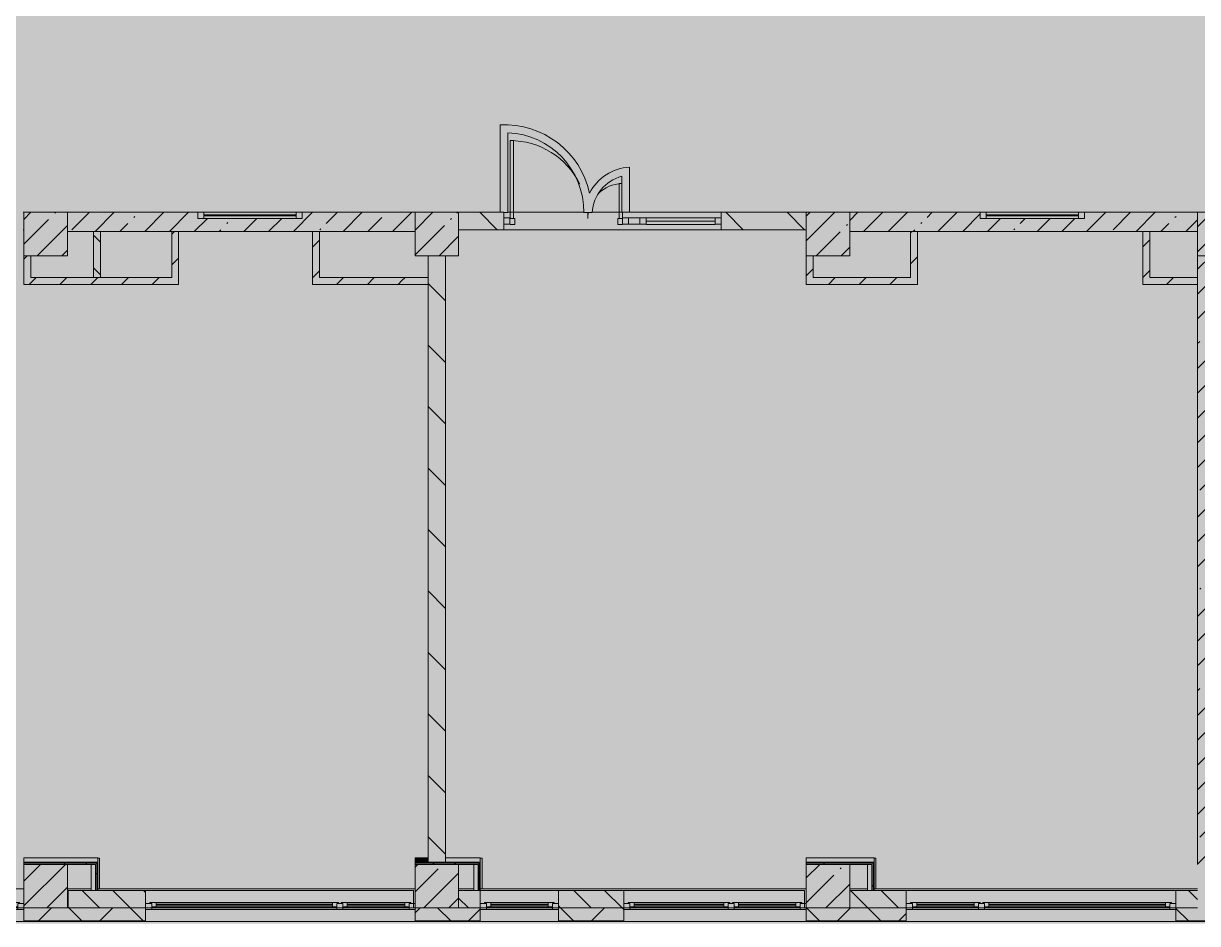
# Model space of a CAD drawing. Header units: millimetres. Extents: x 35098 to 231722, y -8553 to 29000.
# Drawn here: x 156617 to 170122, y -280 to 10072 of the extents above; entities that cross this region are included whole.
import ezdxf

# ---------------------------------------------------------------- set-up
doc = ezdxf.new("R2010")
doc.units = ezdxf.units.MM
doc.layers.add('A-DETL-GENF-1', color=7, linetype='Continuous', lineweight=9, true_color=0xc0c0c0, transparency=0.4)
for name, color, linetype, lineweight, true_color in [('A-DETL-GENF-4', 7, 'Continuous', 5, 0xb7b7b7), ('A-DOOR-3', 7, 'Continuous', 5, 0xe2e2e2), ('A-DOOR-4', 7, 'Continuous', 5, 0xb7b7b7), ('A-FLOR-2', 7, 'Continuous', 5, 0xb7b7b7), ('A-GLAZ-3', 7, 'Continuous', 5, 0x737373), ('A-GLAZ-CURT-2', 7, 'Continuous', 5, 0x737373), ('A-GLAZ-CWMG-3', 7, 'Continuous', 5, 0x737373), ('A-WALL-5', 7, 'Continuous', 9, 0x737373), ('A-WALL-6', 7, 'Continuous', 5, 0x737373), ('I-WALL-1', 7, 'Continuous', 5, 0xe7e7e7), ('I-WALL-2', 7, 'Continuous', 9, 0xe7e7e7), ('I-WALL-4', 7, 'Continuous', 5, 0x737373), ('I-WALL-5', 7, 'Continuous', 5, 0x787878), ('S-COLS-2', 7, 'Continuous', 5, 0x737373)]:
    doc.layers.add(name, color=color, linetype=linetype, lineweight=lineweight, true_color=true_color)
for name, color, linetype, lineweight in [('A-WALL-4', 7, 'Continuous', 5), ('I-WALL-3', 7, 'Continuous', 5), ('S-COLS-1', 7, 'Continuous', 5)]:
    doc.layers.add(name, color=color, linetype=linetype, lineweight=lineweight)
pattern_1 = [(45, (104712.32, 0), (-176.7767, 176.7767), [])]
pattern_2 = [(45, (104712.3, 0), (-285.1231, 285.1231), []), (45, (104997.44, 0), (-285.1231, 285.1231), [504.031, -100.806, 16.764, -84.042])]
pattern_3 = [(135, (104712.3, 0), (-353.5534, -353.5534), [])]
pattern_4 = [(135, (104712.32, 0), (-176.7767, -176.7767), [])]
pattern_5 = [(45, (104712.3, 0), (-530.33, 530.33), []), (135, (104712.3, 0), (-530.33, -530.33), [])]

# ---------------------------------------------------------------- blocks, each defined once
blk = doc.blocks.new('BSC_Колонна _Прямоугольная - 500х500-V60-2_7_2_птичка')
at = {"layer": 'S-COLS-1'}
h = blk.add_hatch(dxfattribs=at)
h.set_pattern_fill('FP_88', color=256, style=0, pattern_type=2)
h.set_pattern_definition([(45, (-52160, -7650), (-285.123, 285.123), []), (45, (-51874.88, -7650), (-285.123, 285.123), [504.031, -100.806, 16.764, -84.042])])
h.paths.add_polyline_path([(-250, -250), (250, -250), (250, 250), (-250, 250)])
at = {"layer": 'S-COLS-2'}
for p, q in [((250, 250), (-250, 250)), ((-250, 250), (-250, -250)), ((250, -250), (250, 250)), ((-250, -250), (250, -250))]:
    blk.add_line(p, q, dxfattribs=at)
blk = doc.blocks.new('BSC_Колонна _Прямоугольная - 500х500-V61-2_7_2_птичка')
at = {"layer": 'S-COLS-1'}
h = blk.add_hatch(dxfattribs=at)
h.set_pattern_fill('FP_89', color=256, style=0, pattern_type=2)
h.set_pattern_definition([(45, (-61160, -7650), (-285.1231, 285.1231), []), (45, (-60874.88, -7650), (-285.123, 285.123), [504.031, -100.806, 16.764, -84.042])])
h.paths.add_polyline_path([(-250, -250), (250, -250), (250, 250), (-250, 250)])
at = {"layer": 'S-COLS-2'}
for p, q in [((250, 250), (-250, 250)), ((-250, 250), (-250, -250)), ((250, -250), (250, 250)), ((-250, -250), (250, -250))]:
    blk.add_line(p, q, dxfattribs=at)
blk = doc.blocks.new('BSC_Колонна _Прямоугольная - 500х500-V67-2_7_2_птичка')
at = {"layer": 'S-COLS-1'}
h = blk.add_hatch(dxfattribs=at)
h.set_pattern_fill('FP_95', color=256, style=0, pattern_type=2)
h.set_pattern_definition([(45, (-52160, -150), (-285.123, 285.123), []), (45, (-51874.88, -150), (-285.123, 285.123), [504.031, -100.806, 16.764, -84.042])])
h.paths.add_polyline_path([(-250, -250), (250, -250), (250, 250), (-250, 250)])
at = {"layer": 'S-COLS-2'}
for p, q in [((250, 250), (-250, 250)), ((-250, 250), (-250, -250)), ((250, -250), (250, 250)), ((-250, -250), (250, -250))]:
    blk.add_line(p, q, dxfattribs=at)
blk = doc.blocks.new('BSC_Колонна _Прямоугольная - 500х500-V68-2_7_2_птичка')
at = {"layer": 'S-COLS-1'}
h = blk.add_hatch(dxfattribs=at)
h.set_pattern_fill('FP_96', color=256, style=0, pattern_type=2)
h.set_pattern_definition([(45, (-61160, -150), (-285.123, 285.123), []), (45, (-60874.88, -150), (-285.123, 285.123), [504.031, -100.806, 16.764, -84.042])])
h.paths.add_polyline_path([(-159, -250), (250, -250), (250, 250), (-250, 250), (-250, -250)])
at = {"layer": 'S-COLS-2'}
for p, q in [((250, 250), (-250, 250)), ((-250, 250), (-250, -250)), ((250, -250), (250, 250)), ((-250, -250), (250, -250))]:
    blk.add_line(p, q, dxfattribs=at)
blk = doc.blocks.new('BSC_Колонна _Прямоугольная - 500х500-V72-2_7_2_птичка')
at = {"layer": 'S-COLS-1'}
h = blk.add_hatch(dxfattribs=at)
h.set_pattern_fill('FP_100', color=256, style=0, pattern_type=2)
h.set_pattern_definition([(45, (-65660, -7650), (-285.1231, 285.1231), []), (45, (-65374.88, -7650), (-285.1231, 285.1231), [504.031, -100.806, 16.764, -84.042])])
h.paths.add_polyline_path([(-22, -250), (250, -250), (250, 250), (-250, 250), (-250, -250)])
at = {"layer": 'S-COLS-2'}
for p, q in [((250, 250), (-250, 250)), ((-250, 250), (-250, -250)), ((250, -250), (250, 250)), ((-250, -250), (250, -250))]:
    blk.add_line(p, q, dxfattribs=at)
blk = doc.blocks.new('BSC_Колонна _Прямоугольная - 500х500-V90-2_7_2_птичка')
at = {"layer": 'S-COLS-1'}
h = blk.add_hatch(dxfattribs=at)
h.set_pattern_fill('FP_129', color=256, style=0, pattern_type=2)
h.set_pattern_definition([(45, (-56660, -150), (-285.123, 285.123), []), (45, (-56374.88, -150), (-285.123, 285.123), [504.031, -100.806, 16.764, -84.042])])
h.paths.add_polyline_path([(-250, -250), (250, -250), (250, 250), (-250, 250), (-250, 80)])
at = {"layer": 'S-COLS-2'}
for p, q in [((250, 250), (-250, 250)), ((-250, 250), (-250, -250)), ((250, -250), (250, 250)), ((-250, -250), (250, -250))]:
    blk.add_line(p, q, dxfattribs=at)
blk = doc.blocks.new('BSC_Колонна _Прямоугольная - 500х500-V91-2_7_2_птичка')
at = {"layer": 'S-COLS-1'}
h = blk.add_hatch(dxfattribs=at)
h.set_pattern_fill('FP_130', color=256, style=0, pattern_type=2)
h.set_pattern_definition([(45, (-56660, -7650), (-285.123, 285.123), []), (45, (-56374.88, -7650), (-285.123, 285.123), [504.031, -100.806, 16.764, -84.042])])
h.paths.add_polyline_path([(-250, -250), (250, -250), (250, 250), (-250, 250), (-250, 100)])
at = {"layer": 'S-COLS-2'}
for p, q in [((250, 250), (-250, 250)), ((-250, 250), (-250, -250)), ((250, -250), (250, 250)), ((-250, -250), (250, -250))]:
    blk.add_line(p, q, dxfattribs=at)
blk = doc.blocks.new('120_Окно_СКБ_2Ст - 120_Окно_СКБ_2Ст 3100х2500 _мал_створка слева_-22446080-2_7_2_птичка')
at = {"layer": 'A-GLAZ-3'}
for p, q in [((-1550, -127), (-1550, -57)), ((-1550, -57), (-1480, -57)), ((1550, -57), (-1550, -57)), ((-1480, -127), (-1550, -127)), ((-1550, -127), (-1500, -127)), ((-1480, -127), (-1500, -127)), ((-1500, -127), (-1500, -137)), ((-1480, -57), (-1480, -127)), ((650, -87), (-1480, -87)), ((-1480, -87), (-1480, -127)), ((-1430, -137), (-1430, -87)), ((-1430, -107), (600, -107)), ((600, -117), (-1430, -117)), ((600, -137), (600, -87)), ((650, -127), (650, -57)), ((650, -57), (720, -57)), ((650, -127), (650, -87)), ((720, -127), (650, -127)), ((670, -127), (650, -127)), ((670, -127), (700, -127)), ((670, -137), (670, -127)), ((720, -127), (700, -127)), ((700, -127), (700, -137)), ((720, -57), (720, -127)), ((1480, -87), (720, -87)), ((720, -87), (720, -127)), ((770, -137), (770, -87)), ((770, -107), (1430, -107)), ((1430, -117), (770, -117)), ((1430, -137), (1430, -87)), ((1480, -127), (1480, -57)), ((1480, -57), (1550, -57)), ((1480, -127), (1480, -87)), ((1550, -127), (1480, -127)), ((1500, -127), (1480, -127)), ((1500, -127), (1550, -127)), ((1500, -137), (1500, -127)), ((1550, -57), (1550, -127)), ((-1500, -137), (670, -137)), ((670, -137), (-1500, -137)), ((700, -137), (1500, -137)), ((1500, -137), (700, -137))]:
    blk.add_line(p, q, dxfattribs=at)
blk = doc.blocks.new('120_Окно_СКБ_1Ст - 120_Окно_СКБ_1Ст 900х2500_h_-20664874-2_7_2_птичка')
at = {"layer": 'A-GLAZ-3'}
for p, q in [((-450, -127), (-450, -57)), ((-450, -57), (-380, -57)), ((450, -57), (-450, -57)), ((-380, -127), (-450, -127)), ((-450, -127), (-400, -127)), ((-380, -127), (-400, -127)), ((-400, -127), (-400, -137)), ((-380, -57), (-380, -127)), ((380, -87), (-380, -87)), ((-380, -87), (-380, -127)), ((-330, -137), (-330, -87)), ((-330, -107), (330, -107)), ((330, -117), (-330, -117)), ((330, -137), (330, -87)), ((380, -127), (380, -57)), ((380, -57), (450, -57)), ((380, -127), (380, -87)), ((450, -127), (380, -127)), ((400, -127), (380, -127)), ((400, -127), (450, -127)), ((400, -137), (400, -127)), ((450, -57), (450, -127)), ((-400, -137), (400, -137)), ((400, -137), (-400, -137))]:
    blk.add_line(p, q, dxfattribs=at)
blk = doc.blocks.new('120_Окно_СКБ_2Ст - 120_Окно_СКБ_2Ст 2100х2500 _мал створка СЛЕВА_-22446485-2_7_2_птичка')
at = {"layer": 'A-GLAZ-3'}
for p, q in [((-1050, -127), (-1050, -57)), ((-1050, -57), (-980, -57)), ((1050, -57), (-1050, -57)), ((-980, -127), (-1050, -127)), ((-1050, -127), (-1000, -127)), ((-980, -127), (-1000, -127)), ((-1000, -127), (-1000, -137)), ((-980, -57), (-980, -127)), ((-220, -87), (-980, -87)), ((-980, -87), (-980, -127)), ((-930, -137), (-930, -87)), ((-930, -107), (-270, -107)), ((-270, -117), (-930, -117)), ((-270, -137), (-270, -87)), ((-220, -127), (-220, -57)), ((-220, -57), (-150, -57)), ((-220, -127), (-220, -87)), ((-150, -127), (-220, -127)), ((-200, -127), (-220, -127)), ((-200, -127), (-170, -127)), ((-200, -137), (-200, -127)), ((-150, -127), (-170, -127)), ((-170, -127), (-170, -137)), ((-150, -57), (-150, -127)), ((980, -87), (-150, -87)), ((-150, -87), (-150, -127)), ((-100, -137), (-100, -87)), ((-100, -107), (930, -107)), ((930, -117), (-100, -117)), ((930, -137), (930, -87)), ((980, -127), (980, -57)), ((980, -57), (1050, -57)), ((980, -127), (980, -87)), ((1050, -127), (980, -127)), ((1000, -127), (980, -127)), ((1000, -127), (1050, -127)), ((1000, -137), (1000, -127)), ((1050, -57), (1050, -127)), ((-1000, -137), (-200, -137)), ((-200, -137), (-1000, -137)), ((-170, -137), (1000, -137)), ((1000, -137), (-170, -137))]:
    blk.add_line(p, q, dxfattribs=at)
blk = doc.blocks.new('120_Окно_СКБ_2Ст - 120_Окно_СКБ_2Ст 3100х2500 _мал_ створка слева-2_-V99-2_7_2_птичка')
at = {"layer": 'A-GLAZ-3'}
for p, q in [((-1550, -127), (-1550, -57)), ((-1550, -57), (-1480, -57)), ((1550, -57), (-1550, -57)), ((-1480, -127), (-1550, -127)), ((-1550, -127), (-1500, -127)), ((-1480, -127), (-1500, -127)), ((-1500, -127), (-1500, -137)), ((-1480, -57), (-1480, -127)), ((-720, -87), (-1480, -87)), ((-1480, -87), (-1480, -127)), ((-1430, -137), (-1430, -87)), ((-1430, -107), (-770, -107)), ((-770, -117), (-1430, -117)), ((-770, -137), (-770, -87)), ((-720, -127), (-720, -57)), ((-720, -57), (-650, -57)), ((-720, -127), (-720, -87)), ((-650, -127), (-720, -127)), ((-700, -127), (-720, -127)), ((-700, -127), (-670, -127)), ((-700, -137), (-700, -127)), ((-650, -127), (-670, -127)), ((-670, -127), (-670, -137)), ((-650, -57), (-650, -127)), ((1480, -87), (-650, -87)), ((-650, -87), (-650, -127)), ((-600, -137), (-600, -87)), ((-600, -107), (1430, -107)), ((1430, -117), (-600, -117)), ((1430, -137), (1430, -87)), ((1480, -127), (1480, -57)), ((1480, -57), (1550, -57)), ((1480, -127), (1480, -87)), ((1550, -127), (1480, -127)), ((1500, -127), (1480, -127)), ((1500, -127), (1550, -127)), ((1500, -137), (1500, -127)), ((1550, -57), (1550, -127)), ((-1500, -137), (-700, -137)), ((-700, -137), (-1500, -137)), ((-670, -137), (1500, -137)), ((1500, -137), (-670, -137))]:
    blk.add_line(p, q, dxfattribs=at)
blk = doc.blocks.new('120_Окно_СКБ_2Ст - 120_Окно_СКБ_2Ст 3100х2500 _мал_ створка слева-2_-V100-2_7_2_птичка')
at = {"layer": 'A-GLAZ-3'}
for p, q in [((-1550, -127), (-1550, -57)), ((-1550, -57), (-1480, -57)), ((1550, -57), (-1550, -57)), ((-1480, -127), (-1550, -127)), ((-1550, -127), (-1503, -127)), ((-1480, -127), (-1500, -127)), ((-1500, -127), (-1500, -137)), ((-1480, -57), (-1480, -127)), ((-720, -87), (-1480, -87)), ((-1480, -87), (-1480, -127)), ((-1430, -137), (-1430, -87)), ((-1430, -107), (-770, -107)), ((-770, -117), (-1430, -117)), ((-770, -137), (-770, -87)), ((-720, -127), (-720, -57)), ((-720, -57), (-650, -57)), ((-720, -127), (-720, -87)), ((-650, -127), (-720, -127)), ((-700, -127), (-720, -127)), ((-700, -127), (-670, -127)), ((-700, -137), (-700, -127)), ((-650, -127), (-670, -127)), ((-670, -127), (-670, -137)), ((-650, -57), (-650, -127)), ((1480, -87), (-650, -87)), ((-650, -87), (-650, -127)), ((-600, -137), (-600, -87)), ((-600, -107), (1430, -107)), ((1430, -117), (-600, -117)), ((1430, -137), (1430, -87)), ((1480, -127), (1480, -57)), ((1480, -57), (1550, -57)), ((1480, -127), (1480, -87)), ((1550, -127), (1480, -127)), ((1500, -127), (1480, -127)), ((1500, -127), (1550, -127)), ((1500, -137), (1500, -127)), ((1550, -57), (1550, -127)), ((-1500, -137), (-700, -137)), ((-700, -137), (-1500, -137)), ((-670, -137), (1500, -137)), ((1500, -137), (-670, -137))]:
    blk.add_line(p, q, dxfattribs=at)
blk = doc.blocks.new('120_Окно_СКБ_1Ст - 120_Окно_СКБ_1Ст 400х1200 EI30-24228621-2_7_2_птичка')
at = {"layer": 'A-GLAZ-3'}
for p, q in [((-600, 40), (-600, 110)), ((-600, 110), (-530, 110)), ((600, 110), (-600, 110)), ((-530, 40), (-600, 40)), ((-600, 40), (600, 40)), ((-530, 110), (-530, 40)), ((530, 80), (-530, 80)), ((530, 70), (-530, 70)), ((530, 40), (530, 110)), ((530, 110), (600, 110)), ((600, 40), (530, 40)), ((600, 110), (600, 40))]:
    blk.add_line(p, q, dxfattribs=at)
blk = doc.blocks.new('Прямоугольный импост - 50 x 70 мм-V211-2_7_2_птичка')
at = {"layer": 'A-GLAZ-CWMG-3'}
for p, q in [((-70, 35), (0, 35)), ((-70, -35), (-70, 35)), ((0, 35), (0, -35)), ((0, -35), (-70, -35))]:
    blk.add_line(p, q, dxfattribs=at)
blk = doc.blocks.new('Дверь_Витражная_остекление_ - ДВН_ДАО_Главный вход_1200 в свету-V221-2_7_2_птичка')
at = {"layer": 'A-DOOR-3'}
for points in [[(-607, 30), (-607, 925), (-647, 925), (-647, 30)], [(647, 30), (647, 100), (639, 100), (639, 430), (607, 430), (607, 30), (639, 30)]]:
    blk.add_hatch(color=256, dxfattribs=at).paths.add_polyline_path(points)
at = {"layer": 'A-DETL-GENF-4'}
for p, q in [((-607, 925), (-647, 925)), ((-647, 925), (-647, 35)), ((-607, 30), (-607, 925)), ((639, 430), (607, 430)), ((607, 430), (607, 30)), ((-647, 30), (-607, 30)), ((-592, 30), (-647, 30)), ((-592, -40), (-592, 30)), ((592, -40), (592, 30)), ((592, 30), (647, 30)), ((607, 30), (647, 30)), ((647, 35), (647, 100)), ((-647, -40), (-592, -40)), ((647, -40), (592, -40))]:
    blk.add_line(p, q, dxfattribs=at)
at = {"layer": 'A-DOOR-4'}
for p, q in [((-647, 925), (-647, 35)), ((647, 100), (647, 35))]:
    blk.add_line(p, q, dxfattribs=at)
for centre, radius, start, end in [((-647, 30), 895, 26.2405, 90), ((647, 30), 400, 91.3229, 133.9937), ((-647, 30), 895, 360, 4.3606), ((647, 30), 400, 170.1518, 180)]:
    blk.add_arc(centre, radius, start, end, dxfattribs=at)
blk = doc.blocks.new('Системная панель - Стемалит - 40мм-V213-2_7_2_птичка')
at = {"layer": 'A-GLAZ-CURT-2'}
for p, q in [((65, 35), (-65, 35)), ((-65, 35), (-65, -35)), ((65, -35), (65, 35)), ((-65, -35), (65, -35))]:
    blk.add_line(p, q, dxfattribs=at)
blk = doc.blocks.new('Прямоугольный импост - 50 x 70 мм-V214-2_7_2_птичка')
at = {"layer": 'A-GLAZ-CWMG-3'}
for p, q in [((-35, 35), (35, 35)), ((-35, -35), (-35, 35)), ((35, 35), (35, -35)), ((35, -35), (-35, -35))]:
    blk.add_line(p, q, dxfattribs=at)
blk = doc.blocks.new('Прямоугольный импост - 50 x 70 мм-V215-2_7_2_птичка')
at = {"layer": 'A-GLAZ-CWMG-3'}
for p, q in [((0, 35), (-70, 35)), ((-70, 35), (-70, -35)), ((0, -35), (0, 35)), ((-70, -35), (0, -35))]:
    blk.add_line(p, q, dxfattribs=at)
blk = doc.blocks.new('Системная панель - Стекло - 40мм-V222-2_7_2_птичка')
at = {"layer": 'A-GLAZ-CURT-2'}
for p, q in [((397.5, 0), (-397.5, 0)), ((-397.5, 0), (-397.5, -40)), ((397.5, -40), (397.5, 0)), ((-397.5, -40), (397.5, -40))]:
    blk.add_line(p, q, dxfattribs=at)
blk = doc.blocks.new('Прямоугольный импост - 50 x 70 мм-V217-2_7_2_птичка')
at = {"layer": 'A-GLAZ-CWMG-3'}
for p, q in [((-35, 35), (35, 35)), ((-35, -35), (-35, 35)), ((35, 35), (35, -35)), ((35, -35), (-35, -35))]:
    blk.add_line(p, q, dxfattribs=at)
blk = doc.blocks.new('Прямоугольный импост - 50 x 70 мм-V218-2_7_2_птичка')
at = {"layer": 'A-GLAZ-CWMG-3'}
blk.add_line((41991, 7835), (41196, 7835), dxfattribs=at)

msp = doc.modelspace()

# ---------------------------------------------------------------- hatches: boundary and pattern name
at = {"layer": 'A-DETL-GENF-1'}
msp.add_hatch(color=256, dxfattribs=at).paths.add_polyline_path([(180553.3, -280), (180572.3, -280), (180572.3, 3300), (189572.3, 3300), (189572.3, 27350), (146622.3, 27350), (146622.3, 23778), (143472.3, 23778), (143472.3, -280), (179625.7, -280)])
at = {"layer": 'A-WALL-4'}
h = msp.add_hatch(dxfattribs=at)
h.set_pattern_fill('FP_113', color=256, style=0, pattern_type=2)
h.set_pattern_definition(pattern_4)
h.paths.add_polyline_path([(157132.3, -100), (158022.3, -100), (158022.3, 100), (157132.3, 100)])
h = msp.add_hatch(dxfattribs=at)
h.set_pattern_fill('FP_113', color=256, style=0, pattern_type=2)
h.set_pattern_definition(pattern_4)
h.paths.add_polyline_path([(161622.3, -100), (161872.3, -100), (161872.3, 100), (161622.3, 100)])
h.paths.add_polyline_path([(162930.4, -100), (163522.3, -100), (163522.3, 100), (162772.3, 100), (162772.3, -100)])
h = msp.add_hatch(dxfattribs=at)
h.set_pattern_fill('FP_113', color=256, style=0, pattern_type=2)
h.set_pattern_definition(pattern_4)
h.paths.add_polyline_path([(166640.5, -100), (166772.3, -100), (166772.3, 100), (166122.3, 100), (166122.3, -100)])
h.paths.add_polyline_path([(170122.3, -100), (170122.3, 100), (169872.3, 100), (169872.3, -100)])
h = msp.add_hatch(dxfattribs=at)
h.set_pattern_fill('FP_103', color=256, style=0, pattern_type=2)
h.set_pattern_definition([(45, (104712.3, 0), (-353.5534, 353.5534), []), (135, (104712.3, 0), (-353.5534, -353.5534), [])])
h.paths.add_polyline_path([(180412.3, -250), (180412.3, -100), (176272.3, -100), (176272.3, -250), (179625.7, -250)])
h.paths.add_polyline_path([(174060.6, -250), (175372.3, -250), (175372.3, -100), (171772.3, -100), (171772.3, -250), (172205.6, -250)])
h.paths.add_polyline_path([(163522.3, -250), (163522.3, -100), (162772.3, -100), (162772.3, -250), (162930.4, -250)])
h.paths.add_polyline_path([(166640.5, -250), (166772.3, -250), (166772.3, -100), (165622.3, -100), (165622.3, -250), (165712.9, -250)])
h.paths.add_polyline_path([(161622.3, -250), (161872.3, -250), (161872.3, -100), (161122.3, -100), (161122.3, -250), (161539.1, -250)])
h.paths.add_polyline_path([(169872.3, -250), (170872.3, -250), (170872.3, -100), (169872.3, -100)])
h.paths.add_polyline_path([(158022.3, -250), (158022.3, -100), (156622.3, -100), (156622.3, -250), (157365.3, -250)])
h.paths.add_polyline_path([(153522.3, -250), (153522.3, -100), (152122.3, -100), (152122.3, -250), (152727.7, -250)])
h.paths.add_polyline_path([(149945.1, -250), (150022.3, -250), (150022.3, -100), (149648.6, -100), (149648.6, -250)])
h.paths.add_polyline_path([(147372.3, -250), (148748.6, -250), (148748.6, -100), (147372.3, -100)])
h.paths.add_polyline_path([(143783.2, -250), (144272.3, -250), (144272.3, -100), (143472.3, -100), (143476.2, -250), (143752.3, -250)])
at = {"layer": 'I-WALL-1'}
for points in [[(161272.3, 425), (161272.3, 475), (161122.3, 475), (161122.3, 425)], [(157447.3, 100), (157447.3, 400), (157397.3, 400), (157397.3, 100)]]:
    msp.add_hatch(color=256, dxfattribs=at).paths.add_polyline_path(points)
at = {"layer": 'I-WALL-2'}
for points in [[(157472.3, 425), (157472.3, 475), (156622.3, 475), (156622.3, 425), (157365.3, 425)], [(161872.3, 425), (161872.3, 475), (161472.3, 475), (161472.3, 425), (161859.8, 425)], [(166402.3, 425), (166402.3, 475), (165622.3, 475), (165622.3, 425), (165712.9, 425)], [(161847.3, 100), (161847.3, 400), (161797.3, 400), (161797.3, 100)], [(166377.3, 100), (166377.3, 400), (166327.3, 400), (166327.3, 100)]]:
    msp.add_hatch(color=256, dxfattribs=at).paths.add_polyline_path(points)
at = {"layer": 'I-WALL-3'}
h = msp.add_hatch(dxfattribs=at)
h.set_pattern_fill('FP_111', color=256, style=0, pattern_type=2)
h.set_pattern_definition(pattern_2)
h.paths.add_polyline_path([(158402.3, 7680), (161122.3, 7680), (161122.3, 7900), (159822.3, 7900), (159822.3, 7830), (158622.3, 7830), (158622.3, 7900), (157122.3, 7900), (157122.3, 7680), (158322.3, 7680)])
h = msp.add_hatch(dxfattribs=at)
h.set_pattern_fill('FP_114', color=256, style=0, pattern_type=2)
h.set_pattern_definition(pattern_3)
h.paths.add_polyline_path([(165622.3, 7700), (165622.3, 7900), (164643.3, 7900), (164643.3, 7700), (164785.4, 7700)])
h.paths.add_polyline_path([(161622.3, 7700), (162143.3, 7700), (162143.3, 7900), (161622.3, 7900), (161622.3, 7750.3)])
h = msp.add_hatch(dxfattribs=at)
h.set_pattern_fill('FP_111', color=256, style=0, pattern_type=2)
h.set_pattern_definition(pattern_2)
h.paths.add_polyline_path([(169572.3, 7680), (170122.3, 7680), (170122.3, 7900), (168822.3, 7900), (168822.3, 7830), (167622.3, 7830), (167622.3, 7900), (166122.3, 7900), (166122.3, 7680), (169492.3, 7680)])
h = msp.add_hatch(dxfattribs=at)
h.set_pattern_fill('FP_115', color=256, style=0, pattern_type=2)
h.set_pattern_definition(pattern_1)
h.paths.add_polyline_path([(158402.3, 7070), (158402.3, 7680), (158322.3, 7680), (158322.3, 7070)])
h = msp.add_hatch(dxfattribs=at)
h.set_pattern_fill('FP_115', color=256, style=0, pattern_type=2)
h.set_pattern_definition(pattern_1)
h.paths.add_polyline_path([(160022.3, 7070), (160022.3, 7680), (159942.3, 7680), (159942.3, 7070)])
h = msp.add_hatch(dxfattribs=at)
h.set_pattern_fill('FP_115', color=256, style=0, pattern_type=2)
h.set_pattern_definition(pattern_1)
h.paths.add_polyline_path([(166902.3, 7150), (166902.3, 7680), (166822.3, 7680), (166822.3, 7150)])
h = msp.add_hatch(dxfattribs=at)
h.set_pattern_fill('FP_115', color=256, style=0, pattern_type=2)
h.set_pattern_definition(pattern_1)
h.paths.add_polyline_path([(169572.3, 7070), (169572.3, 7680), (169492.3, 7680), (169492.3, 7070)])
h = msp.add_hatch(dxfattribs=at)
h.set_pattern_fill('FP_115', color=256, style=0, pattern_type=2)
h.set_pattern_definition(pattern_1)
h.paths.add_polyline_path([(156702.3, 7150), (156702.3, 7400), (156622.3, 7400), (156622.3, 7150)])
h = msp.add_hatch(dxfattribs=at)
h.set_pattern_fill('FP_114', color=256, style=0, pattern_type=2)
h.set_pattern_definition(pattern_3)
h.paths.add_polyline_path([(161472.3, 425), (161472.3, 7400), (161272.3, 7400), (161272.3, 425)])
h = msp.add_hatch(dxfattribs=at)
h.set_pattern_fill('FP_115', color=256, style=0, pattern_type=2)
h.set_pattern_definition(pattern_1)
h.paths.add_polyline_path([(165702.3, 7150), (165702.3, 7400), (165622.3, 7400), (165622.3, 7150)])
h = msp.add_hatch(dxfattribs=at)
h.set_pattern_fill('FP_111', color=256, style=0, pattern_type=2)
h.set_pattern_definition(pattern_2)
h.paths.add_polyline_path([(170122.3, 400), (170342.3, 400), (170342.3, 7400), (170122.3, 7400), (170122.3, 808.9)])
h = msp.add_hatch(dxfattribs=at)
h.set_pattern_fill('FP_115', color=256, style=0, pattern_type=2)
h.set_pattern_definition(pattern_1)
h.paths.add_polyline_path([(158322.3, 7070), (158322.3, 7150), (156622.3, 7150), (156622.3, 7070), (157365.3, 7070)])
h = msp.add_hatch(dxfattribs=at)
h.set_pattern_fill('FP_115', color=256, style=0, pattern_type=2)
h.set_pattern_definition(pattern_1)
h.paths.add_polyline_path([(160970.8, 7070), (160970.8, 7150), (160022.3, 7150), (160022.3, 7070)])
h = msp.add_hatch(dxfattribs=at)
h.set_pattern_fill('FP_115', color=256, style=0, pattern_type=2)
h.set_pattern_definition(pattern_1)
h.paths.add_polyline_path([(161272.3, 7070), (161272.3, 7150), (160970.8, 7150), (160970.8, 7070), (161075.3, 7070)])
h = msp.add_hatch(dxfattribs=at)
h.set_pattern_fill('FP_115', color=256, style=0, pattern_type=2)
h.set_pattern_definition(pattern_1)
h.paths.add_polyline_path([(165622.3, 7070), (166902.3, 7070), (166902.3, 7150), (165622.3, 7150)])
h = msp.add_hatch(dxfattribs=at)
h.set_pattern_fill('FP_115', color=256, style=0, pattern_type=2)
h.set_pattern_definition(pattern_1)
h.paths.add_polyline_path([(170122.3, 7070), (170122.3, 7150), (169572.3, 7150), (169572.3, 7070)])
h = msp.add_hatch(dxfattribs=at)
h.set_pattern_fill('FP_215', color=256, style=0, pattern_type=2)
h.set_pattern_definition(pattern_5)
h.paths.add_polyline_path([(157459.8, 412.5), (157472.3, 412.5), (157472.3, 425), (156622.3, 425), (156622.3, 412.5), (157365.3, 412.5)])
h = msp.add_hatch(dxfattribs=at)
h.set_pattern_fill('FP_215', color=256, style=0, pattern_type=2)
h.set_pattern_definition(pattern_5)
h.paths.add_polyline_path([(157459.8, 400), (157459.8, 412.5), (156622.3, 412.5), (156622.3, 400), (157447.3, 400)])
h = msp.add_hatch(dxfattribs=at)
h.set_pattern_fill('FP_215', color=256, style=0, pattern_type=2)
h.set_pattern_definition(pattern_5)
h.paths.add_polyline_path([(157472.3, 100), (157472.3, 412.5), (157459.8, 412.5), (157459.8, 100)])
h = msp.add_hatch(dxfattribs=at)
h.set_pattern_fill('FP_215', color=256, style=0, pattern_type=2)
h.set_pattern_definition(pattern_5)
h.paths.add_polyline_path([(161472.3, 412.5), (161472.3, 425), (161122.3, 425), (161122.3, 412.5), (161272.3, 412.5)])
h = msp.add_hatch(dxfattribs=at)
h.set_pattern_fill('FP_215', color=256, style=0, pattern_type=2)
h.set_pattern_definition(pattern_5)
h.paths.add_polyline_path([(161472.3, 400), (161472.3, 412.5), (161122.3, 412.5), (161122.3, 400), (161272.3, 400)])
h = msp.add_hatch(dxfattribs=at)
h.set_pattern_fill('FP_215', color=256, style=0, pattern_type=2)
h.set_pattern_definition(pattern_5)
h.paths.add_polyline_path([(161859.8, 412.5), (161859.8, 425), (161272.3, 425), (161272.3, 412.5), (161847.3, 412.5)])
h = msp.add_hatch(dxfattribs=at)
h.set_pattern_fill('FP_215', color=256, style=0, pattern_type=2)
h.set_pattern_definition(pattern_5)
h.paths.add_polyline_path([(161539.1, 400), (161847.3, 400), (161847.3, 412.5), (161272.3, 412.5), (161272.3, 400), (161472.3, 400)])
h = msp.add_hatch(dxfattribs=at)
h.set_pattern_fill('FP_215', color=256, style=0, pattern_type=2)
h.set_pattern_definition(pattern_5)
h.paths.add_polyline_path([(161847.3, 100), (161859.8, 100), (161859.8, 412.5), (161847.3, 412.5), (161847.3, 230.5)])
h = msp.add_hatch(dxfattribs=at)
h.set_pattern_fill('FP_215', color=256, style=0, pattern_type=2)
h.set_pattern_definition(pattern_5)
h.paths.add_polyline_path([(161859.8, 100), (161872.3, 100), (161872.3, 425), (161859.8, 425), (161859.8, 230.5)])
h = msp.add_hatch(dxfattribs=at)
h.set_pattern_fill('FP_215', color=256, style=0, pattern_type=2)
h.set_pattern_definition(pattern_5)
h.paths.add_polyline_path([(166389.8, 412.5), (166402.3, 412.5), (166402.3, 425), (165622.3, 425), (165622.3, 412.5), (165712.9, 412.5)])
h = msp.add_hatch(dxfattribs=at)
h.set_pattern_fill('FP_215', color=256, style=0, pattern_type=2)
h.set_pattern_definition(pattern_5)
h.paths.add_polyline_path([(166389.8, 400), (166389.8, 412.5), (165622.3, 412.5), (165622.3, 400), (166377.3, 400)])
h = msp.add_hatch(dxfattribs=at)
h.set_pattern_fill('FP_215', color=256, style=0, pattern_type=2)
h.set_pattern_definition(pattern_5)
h.paths.add_polyline_path([(166389.8, 100), (166402.3, 100), (166402.3, 412.5), (166389.8, 412.5), (166389.8, 230.5)])
h = msp.add_hatch(dxfattribs=at)
h.set_pattern_fill('FP_215', color=256, style=0, pattern_type=2)
h.set_pattern_definition(pattern_5)
h.paths.add_polyline_path([(157459.8, 100), (157459.8, 400), (157447.3, 400), (157447.3, 100)])
h = msp.add_hatch(dxfattribs=at)
h.set_pattern_fill('FP_215', color=256, style=0, pattern_type=2)
h.set_pattern_definition(pattern_5)
h.paths.add_polyline_path([(166389.8, 100), (166389.8, 400), (166377.3, 400), (166377.3, 100)])
at = {"layer": 'I-WALL-5'}
h = msp.add_hatch(dxfattribs=at)
h.set_pattern_fill('FP_124', color=256, style=0, pattern_type=2)
h.set_pattern_definition([(135, (104712.3, 0), (-377.171, -377.171), [533.4, -88.9, 17.78, -88.9]), (135, (104712.3, 376.94), (-377.171, -377.171), []), (50, (104712.3, 0), (637.6445, -55.7866), [66.675, -733.425]), (355, (104712.3, 0), (-123.3494, 668.699), [53.34, -586.74]), (100.451, (104765.45, -4.65), (514.299, 612.908), [56.665, -623.315]), (46.184, (104712.3, 177.8), (948.776, -147.15), [100.012, -1100.137]), (96.636, (104791.4, 165.5), (830.909, 865.997), [84.998, -934.973]), (351.184, (104712.3, 177.8), (830.918, 865.988), [80.01, -880.11]), (21, (104801.2, 133.35), (530.6506, -357.9283), [66.675, -733.425]), (326, (104801.2, 133.35), (216.308, 644.6585), [53.34, -586.74]), (71.451, (104845.44, 103.5), (746.9596, 286.724), [56.665, -623.315]), (37.5, (104712.32, 0), (10.8105, 295.9426), [16.764, -562.864, 16.764, -578.866, -588.962]), (37.5, (104712.32, 0), (10.8105, 295.9426), [-1175.258, 16.764, -572.198]), (7.5, (104712.3, 0), (233.8692, 350.6318), [16.764, -322.834, 16.764, -549.529, -224.472]), (7.5, (104712.3, 0), (233.8692, 350.6318), [-905.891, 16.764, -207.708]), (327.5, (104514.07, 0), (474.5678, -20.0513), [16.764, -205.486, 16.764, -676.656, -920.115]), (327.5, (104514.07, 0), (474.5678, -20.0513), [-915.67, 16.764, -903.351]), (317.5, (104425.17, 0), (518.4522, 88.9934), [16.764, -272.161, 16.764, -443.738, -653.415]), (317.5, (104425.17, 0), (518.4522, 88.9934), [-749.427, 16.764, -636.651])])
h.paths.add_polyline_path([(157502.3, 7150), (157502.3, 7680), (157422.3, 7680), (157422.3, 7150)])

# ---------------------------------------------------------------- linework, layer by layer
at = {"layer": 'A-FLOR-2'}
for p, q in [((162100.4, 8904.6), (162100.4, 7900)), ((162190.4, 7897), (162190.4, 8815.2)), ((163589.3, 7900), (163589.3, 8418.4)), ((163499.3, 8314.2), (163499.3, 7900)), ((156612.3, 7900), (156622.3, 7900)), ((162143.3, 7897), (162190.4, 7897)), ((162190.4, 7900), (163062.7, 7900)), ((163062.9, 7897), (163160.8, 7897)), ((163161.2, 7900), (164643.3, 7900)), ((164643.3, 7900), (163589.3, 7900)), ((156622.3, 7700), (156612.3, 7700)), ((157472.3, 470), (157492.3, 470)), ((157492.3, 470), (157492.3, 120)), ((161872.3, 470), (161892.3, 470)), ((161892.3, 470), (161892.3, 120)), ((166402.3, 470), (166422.3, 470)), ((166422.3, 470), (166422.3, 120))]:
    msp.add_line(p, q, dxfattribs=at)
for centre, radius, start, end in [((162152.9, 7906), 1000, 12.44956, 93.01125), ((162152.9, 7906), 910, 359.43333, 87.64026), ((163614.3, 7875), 544, 92.63401, 153.04618), ((163614.3, 7875), 454, 104.67311, 177.22246)]:
    msp.add_arc(centre, radius, start, end, dxfattribs=at)
at = {"layer": 'A-WALL-5'}
for p, q in [((158402.3, 7680), (158322.3, 7680)), ((160022.3, 7680), (159942.3, 7680)), ((166902.3, 7680), (166822.3, 7680)), ((169572.3, 7680), (169492.3, 7680)), ((157422.3, 7150), (157502.3, 7150)), ((161272.3, 7070), (161272.3, 7150)), ((170122.3, 7070), (170122.3, 7150)), ((157472.3, 425), (156622.3, 425)), ((157459.8, 412.5), (156622.3, 412.5)), ((157459.8, 100), (157459.8, 412.5)), ((161872.3, 425), (161122.3, 425)), ((161859.8, 412.5), (161122.3, 412.5)), ((161272.3, 425), (161272.3, 475)), ((161472.3, 475), (161472.3, 425)), ((161859.8, 412.5), (161859.8, 100)), ((166402.3, 425), (165622.3, 425)), ((166389.8, 412.5), (165622.3, 412.5)), ((166389.8, 412.5), (166389.8, 100)), ((157447.3, 400), (157397.3, 400)), ((157447.3, 100), (157447.3, 400)), ((161797.3, 400), (161847.3, 400)), ((161847.3, 400), (161847.3, 100)), ((166377.3, 400), (166327.3, 400)), ((166377.3, 400), (166377.3, 100)), ((157132.3, -100), (158022.3, -100)), ((161622.3, -100), (161872.3, -100)), ((162772.3, -100), (163522.3, -100)), ((166122.3, -100), (166772.3, -100)), ((169872.3, -100), (170122.3, -100)), ((156622.3, -250), (158022.3, -250)), ((156622.3, -253), (158022.3, -253)), ((161122.3, -250), (161872.3, -250)), ((161122.3, -253), (161872.3, -253)), ((162772.3, -250), (163522.3, -250)), ((162772.3, -253), (163522.3, -253)), ((165622.3, -250), (166772.3, -250)), ((165622.3, -253), (166772.3, -253)), ((169872.3, -250), (170872.3, -250)), ((169872.3, -253), (170872.3, -253))]:
    msp.add_line(p, q, dxfattribs=at)
at = {"layer": 'A-WALL-6'}
for p, q in [((157132.3, 100), (157132.3, -100)), ((157132.3, 100), (161102.3, 100)), ((158022.3, -258), (158022.3, 100)), ((161102.3, -100), (161102.3, 100)), ((161622.3, 100), (165602.3, 100)), ((161872.3, -258), (161872.3, 100)), ((162772.3, 100), (162772.3, -258)), ((163522.3, -258), (163522.3, 100)), ((165602.3, -100), (165602.3, 100)), ((166122.3, 100), (170122.3, 100)), ((166772.3, -258), (166772.3, 100)), ((169872.3, 100), (169872.3, -258)), ((156622.3, -100), (156622.3, -258)), ((157122.3, -100), (157132.3, -100)), ((161122.3, -100), (161122.3, -258)), ((165622.3, -100), (165622.3, -258)), ((166772.3, -100), (170122.3, -100)), ((162772.3, -258), (143475.2, -258)), ((170872.3, -258), (162772.3, -258))]:
    msp.add_line(p, q, dxfattribs=at)
at = {"layer": 'I-WALL-4'}
for p, q in [((158622.3, 7900), (157122.3, 7900)), ((161122.3, 7900), (159822.3, 7900)), ((162143.3, 7900), (161622.3, 7900)), ((162143.3, 7700), (162143.3, 7900)), ((162190.4, 7900), (163062.7, 7900)), ((163161.2, 7900), (163499.3, 7900)), ((164643.3, 7900), (164643.3, 7700)), ((164643.3, 7900), (165622.3, 7900)), ((167622.3, 7900), (166122.3, 7900)), ((170122.3, 7900), (168822.3, 7900)), ((165622.3, 7700), (161622.3, 7700)), ((157122.3, 7680), (158322.3, 7680)), ((157422.3, 7680), (157422.3, 7150)), ((157502.3, 7150), (157502.3, 7680)), ((158322.3, 7680), (158322.3, 7150)), ((158402.3, 7070), (158402.3, 7680)), ((158402.3, 7680), (159942.3, 7680)), ((159942.3, 7680), (159942.3, 7070)), ((160022.3, 7150), (160022.3, 7680)), ((160022.3, 7680), (161122.3, 7680)), ((166122.3, 7680), (166822.3, 7680)), ((166822.3, 7680), (166822.3, 7150)), ((166902.3, 7070), (166902.3, 7680)), ((166902.3, 7680), (169492.3, 7680)), ((169492.3, 7680), (169492.3, 7070)), ((169572.3, 7150), (169572.3, 7680)), ((169572.3, 7680), (170122.3, 7680)), ((156622.3, 7400), (156622.3, 7070)), ((156702.3, 7150), (156702.3, 7400)), ((161272.3, 7400), (161272.3, 7150)), ((161472.3, 475), (161472.3, 7400)), ((165622.3, 7400), (165622.3, 7070)), ((165702.3, 7150), (165702.3, 7400)), ((170122.3, 7400), (170122.3, 7150)), ((156622.3, 7070), (158402.3, 7070)), ((157422.3, 7150), (156702.3, 7150)), ((158322.3, 7150), (157502.3, 7150)), ((159942.3, 7070), (161272.3, 7070)), ((161272.3, 7150), (160022.3, 7150)), ((161272.3, 7070), (161272.3, 475)), ((165622.3, 7070), (166902.3, 7070)), ((166822.3, 7150), (165702.3, 7150)), ((169492.3, 7070), (170122.3, 7070)), ((170122.3, 7150), (169572.3, 7150)), ((170122.3, 7070), (170122.3, 400)), ((157472.3, 475), (156622.3, 475)), ((156622.3, 475), (156622.3, 400)), ((157472.3, 100), (157472.3, 475)), ((161272.3, 475), (161122.3, 475)), ((161122.3, 475), (161122.3, 400)), ((161872.3, 475), (161472.3, 475)), ((161872.3, 100), (161872.3, 475)), ((166402.3, 475), (165622.3, 475)), ((165622.3, 475), (165622.3, 400)), ((166402.3, 100), (166402.3, 475)), ((157122.3, 400), (157397.3, 400)), ((157397.3, 400), (157397.3, 100)), ((161622.3, 400), (161797.3, 400)), ((161797.3, 400), (161797.3, 100)), ((166122.3, 400), (166327.3, 400)), ((166327.3, 400), (166327.3, 100)), ((152836.4, 120), (156622.3, 120)), ((157122.3, 120), (157397.3, 120)), ((157471.5, 120), (161122.3, 120)), ((161622.3, 120), (161797.3, 120)), ((161871.5, 120), (165622.3, 120)), ((166122.3, 120), (166327.3, 120)), ((166401.5, 120), (170122.3, 120)), ((156622.3, -100), (153522.3, -100)), ((161122.3, -100), (158022.3, -100)), ((162772.3, -100), (161872.3, -100)), ((165622.3, -100), (163522.3, -100))]:
    msp.add_line(p, q, dxfattribs=at)

# ---------------------------------------------------------------- block references
at = {"layer": 'A-DOOR-4'}
msp.add_blockref('Дверь_Витражная_остекление_ - ДВН_ДАО_Главный вход_1200 в свету-V221-2_7_2_птичка', (162860.8, 7800), dxfattribs=at)
at = {"layer": 'A-GLAZ-3'}
for p in [(159222.3, 7790), (168222.3, 7790)]:
    msp.add_blockref('120_Окно_СКБ_1Ст - 120_Окно_СКБ_1Ст 400х1200 EI30-24228621-2_7_2_птичка', p, dxfattribs=at)
at = {"layer": 'A-GLAZ-3', "rotation": 180}
for name, p in [('120_Окно_СКБ_2Ст - 120_Окно_СКБ_2Ст 3100х2500 _мал_ створка слева-2_-V99-2_7_2_птичка', (155072.3, -175)), ('120_Окно_СКБ_2Ст - 120_Окно_СКБ_2Ст 3100х2500 _мал_ створка слева-2_-V100-2_7_2_птичка', (159572.3, -175)), ('120_Окно_СКБ_1Ст - 120_Окно_СКБ_1Ст 900х2500_h_-20664874-2_7_2_птичка', (162322.3, -175)), ('120_Окно_СКБ_2Ст - 120_Окно_СКБ_2Ст 2100х2500 _мал створка СЛЕВА_-22446485-2_7_2_птичка', (164572.3, -175)), ('120_Окно_СКБ_2Ст - 120_Окно_СКБ_2Ст 3100х2500 _мал_створка слева_-22446080-2_7_2_птичка', (168322.3, -175))]:
    msp.add_blockref(name, p, dxfattribs=at)
at = {"layer": 'A-GLAZ-CURT-2'}
for name, p in [('Системная панель - Стемалит - 40мм-V213-2_7_2_птичка', (163643.3, 7800)), ('Системная панель - Стекло - 40мм-V222-2_7_2_птичка', (164175.8, 7800))]:
    msp.add_blockref(name, p, dxfattribs=at)
at = {"layer": 'A-GLAZ-CWMG-3', "rotation": 180}
msp.add_blockref('Прямоугольный импост - 50 x 70 мм-V215-2_7_2_птичка', (162143.3, 7800), dxfattribs=at)
at = {"layer": 'A-GLAZ-CWMG-3', "extrusion": (0, 0, -1), "rotation": 180}
for name, p in [('Прямоугольный импост - 50 x 70 мм-V214-2_7_2_птичка', (-163543.3, 7800)), ('Прямоугольный импост - 50 x 70 мм-V217-2_7_2_птичка', (-163743.3, 7800)), ('Прямоугольный импост - 50 x 70 мм-V211-2_7_2_птичка', (-164643.3, 7800))]:
    msp.add_blockref(name, p, dxfattribs=at)
at = {"layer": 'A-GLAZ-CWMG-3'}
msp.add_blockref('Прямоугольный импост - 50 x 70 мм-V218-2_7_2_птичка', (122582.3, 0), dxfattribs=at)
at = {"layer": 'S-COLS-2'}
for name, p in [('BSC_Колонна _Прямоугольная - 500х500-V60-2_7_2_птичка', (156872.3, 7650)), ('BSC_Колонна _Прямоугольная - 500х500-V91-2_7_2_птичка', (161372.3, 7650)), ('BSC_Колонна _Прямоугольная - 500х500-V61-2_7_2_птичка', (165872.3, 7650)), ('BSC_Колонна _Прямоугольная - 500х500-V72-2_7_2_птичка', (170372.3, 7650)), ('BSC_Колонна _Прямоугольная - 500х500-V67-2_7_2_птичка', (156872.3, 150)), ('BSC_Колонна _Прямоугольная - 500х500-V90-2_7_2_птичка', (161372.3, 150)), ('BSC_Колонна _Прямоугольная - 500х500-V68-2_7_2_птичка', (165872.3, 150))]:
    msp.add_blockref(name, p, dxfattribs=at)

doc.saveas('drawing.dxf')
